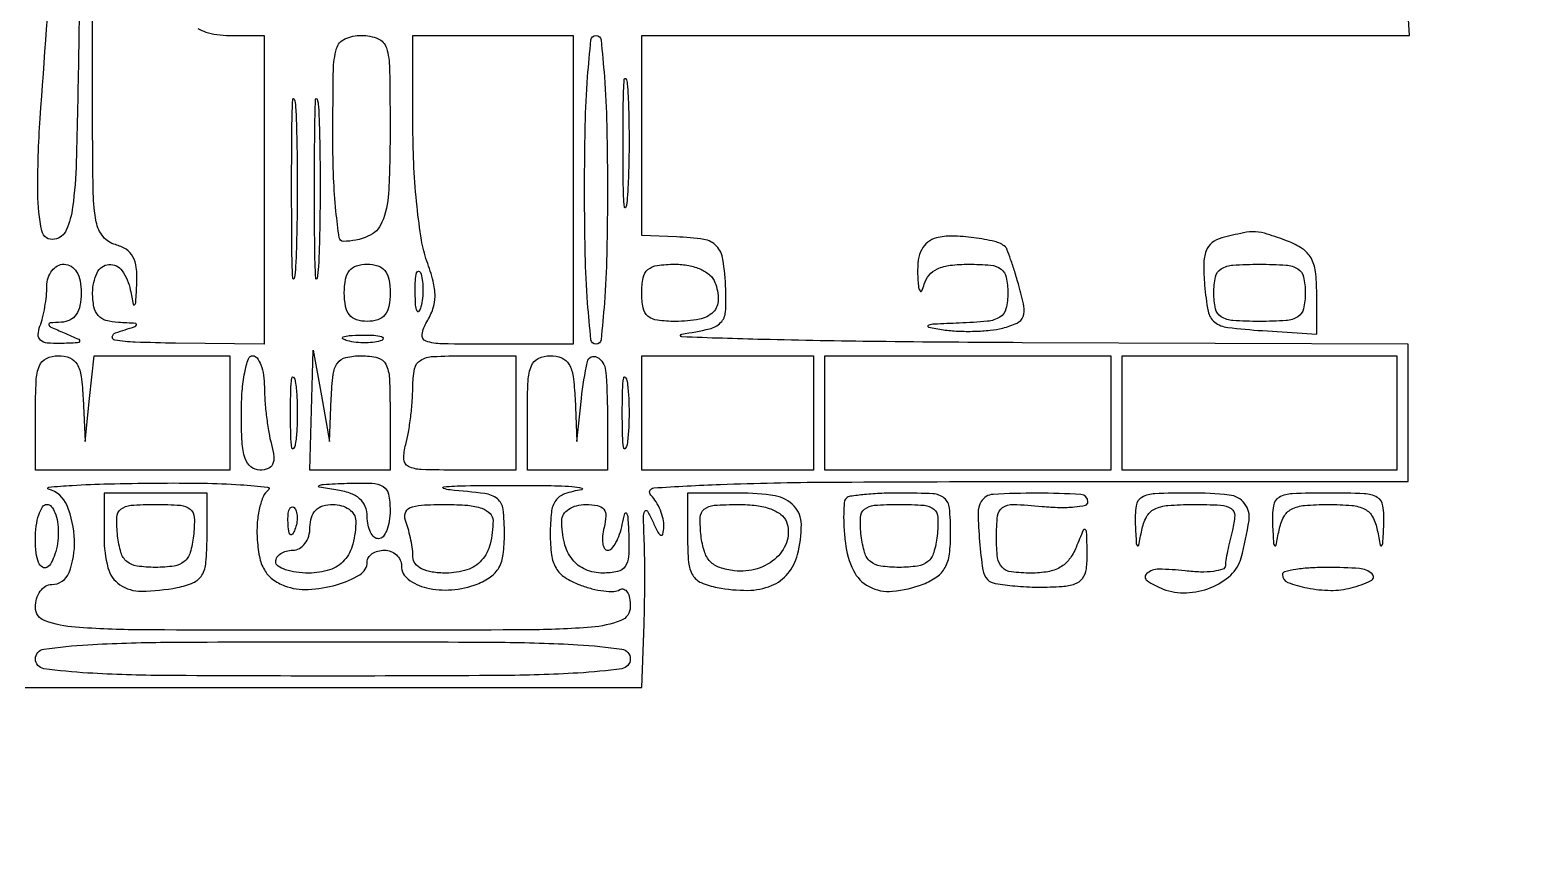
# Model space of a CAD drawing. Extents: x 23 to 255, y 40 to 184.
# Drawn here: x 50.55 to 61.53, y 95.82 to 101.82 of the extents above; entities that cross this region are included whole.
import ezdxf

# ---------------------------------------------------------------- set-up
doc = ezdxf.new("R2010")
doc.units = 0
doc.header["$MEASUREMENT"] = 0

msp = doc.modelspace()

# ---------------------------------------------------------------- linework, layer by layer
for points in [[(207.919475, 175.632891, 0.000007), (191.762556, 175.634099, 0.00002), (173.0434, 175.634494, 0.000013), (151.49745, 175.633531)], [(96.591991, 78.0858, -0.000015), (96.570667, 70.513747, -0.41338)], [(50.515929, 96.9516), (52.795264, 96.9516), (55.0746, 96.9516), (55.089802, 97.35345, 0.004916), (55.094714, 97.528946, 0.003575), (55.096862, 97.724236, 0.003612), (55.096237, 97.909562, 0.007912), (55.092488, 98.0514, -0.005349), (55.087449, 98.211112, -0.121722), (55.097455, 98.255566, -0.599423), (55.116432, 98.256082, -0.023992), (55.15594, 98.1783, 0.012263), (55.193359, 98.100146, 0.167717), (55.215707, 98.078589, 0.485979), (55.231331, 98.086519, 0.037785), (55.237854, 98.14023, 0.067133), (55.232726, 98.19786, 0.041767), (55.212232, 98.262662, 0.041251), (55.180705, 98.324384, 0.057739), (55.14228, 98.37288, -0.643788), (55.162678, 98.427304, -0.007827), (55.655873, 98.45325, -0.007762), (56.446899, 98.470167, -0.001465), (57.89178, 98.4744), (60.7428, 98.4744), (60.7428, 98.982), (60.7428, 99.4896), (57.88755, 99.501605, -0.001737), (56.814971, 99.509841, -0.003513), (55.970435, 99.525196, -0.003307), (55.371871, 99.544248, -0.909562), (55.3707, 99.565055, 0.01788), (55.575451, 99.603717, 0.14449), (55.658041, 99.649847, 0.177148), (55.693739, 99.728981, 0.029963), (55.695964, 99.897536, 0.023765), (55.67519, 100.117349, 0.155043), (55.627587, 100.216049, 0.167277), (55.53369, 100.265207, 0.028802), (55.330656, 100.284187), (55.074986, 100.2933), (55.074793, 101.03355), (55.0746, 101.7738), (57.913335, 101.7738), (60.752071, 101.7738), (60.726285, 102.17565)], [(51.792929, 101.825891, 0.06271), (51.849754, 101.798651, 0.048861), (51.931773, 101.779956, 0.031626), (52.029, 101.7738), (52.2828, 101.7738), (52.2828, 100.6317), (52.2828, 99.4896), (51.62715, 99.498033, -0.005402), (51.329414, 99.50508, -0.033855), (51.178082, 99.520593, -0.400343), (51.159409, 99.545707, -0.292599), (51.183, 99.5742, 0.001977), (51.32563, 99.620501, 0.25058), (51.338145, 99.633618, 0.47836), (51.33074, 99.643957, 0.003158), (51.20415, 99.650367, -0.060212), (51.112349, 99.665611, -0.144122), (51.054828, 99.702569, -0.132085), (51.023521, 99.767252, -0.047065), (51.0138, 99.8703, -0.108665), (51.046424, 100.018639, -0.271944), (51.134154, 100.079537, -0.264424), (51.23235, 100.033156, -0.105952), (51.292495, 99.89145, 0.00484), (51.313966, 99.78551, 0.601894), (51.324407, 99.782535, 0.178625), (51.33336, 99.803068, 0.002453), (51.340679, 99.94167, 0.040244), (51.336917, 100.057073, 0.098462), (51.311162, 100.13766, 0.121803), (51.260817, 100.191916, 0.081324), (51.183, 100.226487, -0.160165), (51.091024, 100.285884, -0.123086), (51.040349, 100.394989, -0.043017), (51.01828, 100.60664, -0.004478), (51.0138, 101.106867), (51.0138, 101.943)]]:
    msp.add_lwpolyline(points, format="xyb")
for points in [[(50.910273, 101.641519, -0.002535), (50.892289, 100.839912, -0.025192), (50.866132, 100.504709, -0.071064), (50.81907, 100.334754, -0.247119), (50.732872, 100.265867, -0.409404), (50.637197, 100.329576, -0.050454), (50.608086, 100.604924, -0.018474), (50.626058, 101.158827, -0.001843), (50.722879, 102.48164, -0.022367), (50.790401, 103.034747, -0.823626), (50.859332, 103.036584, -0.051772), (50.912526, 102.580116, -0.007481)], [(53.2134, 101.063751, -0.012055), (53.202333, 100.604806, -0.088618), (53.153581, 100.391792, -0.193968), (53.050016, 100.288133, -0.10101), (52.868081, 100.251, -0.373688), (52.837146, 100.277873, -0.009661), (52.813219, 100.474661, -0.015848), (52.795989, 100.720469, -0.009572), (52.7904, 101.0124, -0.003707), (52.794123, 101.51454, -0.064117), (52.817425, 101.67651, -0.224677), (52.879161, 101.747907, -0.104331), (53.0019, 101.7738, -0.097846), (53.124541, 101.749568, -0.22655), (53.18595, 101.681645, -0.068338), (53.209548, 101.528649, -0.004143)], [(54.567, 100.6317), (54.567, 99.4896), (53.974083, 99.4896, -0.004142), (53.596118, 99.492731, -0.077678), (53.479339, 99.512971, -0.367439), (53.449624, 99.562555, -0.09879), (53.484709, 99.655398, 0.057919), (53.530394, 99.751805, 0.081489), (53.545922, 99.845514, 0.064002), (53.531989, 99.955305, 0.023232), (53.485425, 100.105554, -0.047553), (53.445683, 100.25995, -0.012993), (53.412805, 100.509641, -0.013016), (53.390156, 100.796089, -0.013219), (53.3826, 101.081856), (53.3826, 101.7738), (53.9748, 101.7738), (54.567, 101.7738)], [(54.8208, 100.6317, -0.00564), (54.815428, 100.155468, -0.012845), (54.798083, 99.796275, -0.007812), (54.773563, 99.523226, -0.383731), (54.7362, 99.4896, -0.383731), (54.698837, 99.523226, -0.007812), (54.674317, 99.796275, -0.012845), (54.656972, 100.155468, -0.00564), (54.6516, 100.6317, -0.00564), (54.656972, 101.107932, -0.012845), (54.674317, 101.467125, -0.007812), (54.698837, 101.740174, -0.383731), (54.7362, 101.7738, -0.383731), (54.773563, 101.740174, -0.007812), (54.798083, 101.467125, -0.012845), (54.815428, 101.107932, -0.00564)], [(54.967869, 100.571086, -0.048634), (54.956392, 100.502926, -0.841704), (54.945738, 100.503915, -0.016608), (54.938269, 100.667064, -0.003015), (54.936299, 100.9701, -0.003152), (54.93807, 101.273857, -0.014373), (54.945289, 101.450377, -0.736116), (54.956128, 101.452938, -0.11419), (54.967469, 101.417086, -0.012749), (54.977364, 101.232158, -0.006873), (54.980609, 101.00398, -0.00684), (54.977535, 100.771243, -0.010684)], [(52.514891, 100.064351, -0.036599), (52.504158, 99.975766, -0.884121), (52.494147, 99.976476, -0.010914), (52.487187, 100.207316, -0.002028), (52.48538, 100.6317, -0.002097), (52.487076, 101.05682, -0.009805), (52.493879, 101.301524, -0.825028), (52.504025, 101.302993, -0.070857), (52.514651, 101.248751, -0.008346), (52.523886, 100.987072, -0.004596), (52.526895, 100.666802, -0.00458), (52.523983, 100.341811, -0.007321)], [(52.684091, 100.064351, -0.036599), (52.673358, 99.975766, -0.884121), (52.663347, 99.976476, -0.010914), (52.656387, 100.207316, -0.002028), (52.65458, 100.6317, -0.002097), (52.656276, 101.05682, -0.009805), (52.663079, 101.301524, -0.825028), (52.673225, 101.302993, -0.070857), (52.683851, 101.248751, -0.008346), (52.693086, 100.987072, -0.004596), (52.696095, 100.666802, -0.00458), (52.693183, 100.341811, -0.007321)], [(59.363367, 100.276381, 0.104979), (59.290788, 100.240166, 0.138553), (59.247832, 100.180429, 0.085423), (59.230497, 100.083876, 0.022581), (59.236467, 99.926645, 0.025976), (59.262709, 99.733499, 0.181452), (59.311288, 99.653547, 0.138279), (59.407426, 99.613916, 0.013027), (59.66415, 99.590715), (60.066, 99.564929), (60.066, 99.867759, 0.029604), (60.056495, 100.02816, 0.098949), (60.023932, 100.127877, 0.120016), (59.959628, 100.196655, 0.054253), (59.848993, 100.253094, 0.013165), (59.700033, 100.305283, 0.065782), (59.613136, 100.321032, 0.06363), (59.523849, 100.313948, 0.011845)], [(57.25305, 100.276313, 0.10397), (57.189537, 100.245109, 0.106609), (57.144638, 100.191206, 0.085935), (57.119675, 100.113455, 0.045662), (57.114814, 100.012147, 0.010214), (57.120776, 99.918728, 0.118014), (57.132215, 99.884106, 0.602931), (57.146292, 99.885071, 0.040433), (57.163317, 99.93375, -0.115727), (57.19872, 100.000762, -0.108169), (57.26101, 100.047026, -0.075773), (57.356246, 100.073596, -0.030212), (57.491903, 100.0818, -0.022443), (57.653799, 100.074529, -0.135963), (57.73166, 100.04522, -0.187036), (57.770225, 99.985147, -0.050268), (57.7818, 99.8703, -0.058928), (57.767905, 99.752809, -0.19695), (57.723427, 99.691079, -0.11599), (57.631101, 99.659809, -0.015096), (57.42225, 99.646124, 0.002987), (57.239073, 99.638571, 0.087654), (57.193698, 99.628326, 0.742582), (57.194972, 99.61608, 0.010415), (57.305572, 99.597218, 0.02613), (57.412828, 99.586908, 0.018197), (57.534481, 99.586033, 0.018406), (57.651566, 99.593772, 0.035789), (57.743782, 99.610015, 0.045552), (57.849703, 99.64712, 0.197499), (57.894309, 99.69473, 0.14142), (57.900534, 99.770588, 0.020052), (57.86307, 99.924211, 0.005818), (57.832207, 100.027283, 0.008444), (57.802381, 100.117449, 0.00485), (57.775384, 100.192325, 0.12769), (57.76326, 100.20968, 0.120063), (57.684605, 100.249442, 0.024808), (57.530788, 100.277348, 0.026933), (57.36964, 100.289621, 0.068011)], [(50.9292, 99.8703, -0.047173), (50.920304, 99.776222, -0.102661), (50.89265, 99.709546, -0.13065), (50.846002, 99.66919, -0.103678), (50.78115, 99.652854, 0.011173), (50.698955, 99.647711, 0.467319), (50.689994, 99.634935, 0.223503), (50.70484, 99.617397, 0.005675), (50.8023, 99.5742, -0.004576), (50.910559, 99.526501, -0.397458), (50.916764, 99.511406, -0.298424), (50.901383, 99.500329, -0.003582), (50.772099, 99.495546, -0.033463), (50.677831, 99.499044, -0.153287), (50.628172, 99.520521, -0.229675), (50.610936, 99.56052, -0.080614), (50.624049, 99.623419, 0.03151), (50.643749, 99.686344, 0.017174), (50.660316, 99.765599, 0.017054), (50.671676, 99.847632, 0.025883), (50.6754, 99.919519, -0.076657), (50.684961, 99.981517, -0.089645), (50.712677, 100.03413, -0.100761), (50.753905, 100.069302, -0.127041), (50.8023, 100.0818, -0.140575), (50.85475, 100.066756, -0.118484), (50.89536, 100.0254, -0.088208), (50.920856, 99.95857, -0.04716)], [(53.2134, 99.8703, -0.044917), (53.204393, 99.770238, -0.124434), (53.17533, 99.706388, -0.149477), (53.123323, 99.670861, -0.07578), (53.0442, 99.6588, -0.07578), (52.965077, 99.670861, -0.149477), (52.91307, 99.706388, -0.124434), (52.884007, 99.770238, -0.044917), (52.875, 99.8703, -0.044917), (52.884007, 99.970362, -0.124434), (52.91307, 100.034213, -0.149477), (52.965077, 100.069739, -0.07578), (53.0442, 100.0818, -0.07578), (53.123323, 100.069739, -0.149477), (53.17533, 100.034213, -0.124434), (53.204393, 99.970362, -0.044917)], [(55.615723, 99.947266, -0.089983), (55.6401, 99.81838, -0.202573), (55.602796, 99.728218, -0.150508), (55.500333, 99.674875, -0.045336), (55.323407, 99.6588, -0.031475), (55.190379, 99.667182, -0.145685), (55.120631, 99.697929, -0.170873), (55.085194, 99.758717, -0.047364), (55.0746, 99.8703, -0.047121), (55.085102, 99.981489, -0.169032), (55.120225, 100.042373, -0.146549), (55.189145, 100.073286, -0.032661), (55.319349, 100.0818, -0.045542), (55.421775, 100.072451, -0.061095), (55.510644, 100.044563, -0.072322), (55.577702, 100.001532, -0.122985)], [(59.9814, 99.8703, -0.05449), (59.968561, 99.752844, -0.201266), (59.92641, 99.693169, -0.124134), (59.839403, 99.665145, -0.016149), (59.643, 99.6588, -0.016149), (59.446597, 99.665145, -0.124134), (59.35959, 99.693169, -0.201266), (59.317439, 99.752844, -0.05449), (59.3046, 99.8703, -0.05449), (59.317439, 99.987756, -0.201266), (59.35959, 100.047431, -0.124134), (59.446597, 100.075455, -0.016149), (59.643, 100.0818, -0.016149), (59.839403, 100.075455, -0.124134), (59.92641, 100.047431, -0.201266), (59.968561, 99.987756, -0.05449)], [(53.441227, 99.76616, -0.087174), (53.426309, 99.733532, -0.597527), (53.412763, 99.735016, -0.080377), (53.402528, 99.77993, -0.012823), (53.399093, 99.8703, -0.014395), (53.400595, 99.961678, -0.052471), (53.409256, 100.018955, -0.333666), (53.422965, 100.029856, -0.31318), (53.438092, 100.01996, -0.06278), (53.451499, 99.969374, -0.030339), (53.456394, 99.902449, -0.029507), (53.453063, 99.831099, -0.037336)], [(53.15156, 99.518708, -0.06278), (53.100974, 99.505301, -0.030339), (53.034049, 99.500406, -0.029507), (52.962699, 99.503737, -0.037336), (52.89776, 99.515573, -0.087174), (52.865132, 99.530491, -0.597527), (52.866616, 99.544037, -0.080377), (52.91153, 99.554272, -0.012823), (53.0019, 99.557707, -0.014395), (53.093278, 99.556205, -0.052471), (53.150555, 99.547544, -0.333666), (53.161456, 99.533835, -0.31318)], [(52.778395, 99.08775, -0.019587), (52.792193, 99.266619, -0.125042), (52.824404, 99.350924, -0.186474), (52.886364, 99.392261, -0.054962), (53.0019, 99.405, -0.063163), (53.122019, 99.389765, -0.217022), (53.181675, 99.34155, -0.105983), (53.20809, 99.239158, -0.010324), (53.2134, 98.982), (53.2134, 98.559), (52.9173, 98.559), (52.6212, 98.559), (52.633205, 99.00315), (52.64521, 99.4473), (52.7058, 99.1089), (52.76639, 98.7705)], [(50.943422, 99.08775), (50.957643, 98.7705), (50.990828, 99.08775), (51.024014, 99.405), (51.526507, 99.405), (52.029, 99.405), (52.029, 98.982), (52.029, 98.559), (51.3099, 98.559), (50.5908, 98.559), (50.5908, 98.982, -0.011557), (50.596294, 99.219669, -0.083766), (50.62041, 99.330975, -0.189791), (50.671507, 99.385209, -0.110458), (50.76, 99.405, -0.095094), (50.845143, 99.388659, -0.168404), (50.898627, 99.342416, -0.099064), (50.929032, 99.252692, -0.021114)], [(52.283955, 99.17235, 0.017627), (52.288098, 99.069397, 0.011811), (52.299756, 98.952126, 0.011903), (52.316461, 98.83892, 0.022884), (52.336122, 98.74935, -0.035681), (52.353684, 98.658283, -0.136451), (52.345013, 98.601698, -0.199763), (52.31125, 98.570042, -0.089952), (52.250367, 98.559, -0.174586), (52.184128, 98.582856, -0.142631), (52.141588, 98.645564, -0.064967), (52.119356, 98.765714, -0.013305), (52.1136, 98.982, -0.01883), (52.119709, 99.14414, -0.03053), (52.138451, 99.280744, -0.031449), (52.165221, 99.381265, -0.322437), (52.1982, 99.405, -0.240716), (52.230736, 99.388373, -0.068296), (52.258288, 99.336659, -0.052542), (52.277343, 99.261459, -0.034566)], [(54.144, 98.982), (54.144, 98.559), (53.711133, 98.559, -0.007929), (53.443342, 98.563247, -0.108098), (53.349337, 98.586958, -0.281318), (53.315611, 98.640763, -0.068425), (53.329278, 98.74935, 0.022884), (53.348939, 98.83892, 0.011903), (53.365644, 98.952126, 0.011811), (53.377302, 99.069397, 0.017627), (53.381445, 99.17235, -0.045822), (53.394555, 99.307725, -0.211958), (53.438295, 99.370861, -0.125016), (53.530442, 99.39921, -0.01243), (53.7633, 99.405), (54.144, 99.405)], [(54.581222, 99.08775), (54.595443, 98.7705), (54.628628, 99.08775, -0.027984), (54.673014, 99.362477, -0.500981), (54.742982, 99.39421, -0.25061), (54.807401, 99.295159, -0.021383), (54.8208, 98.982), (54.8208, 98.559), (54.5247, 98.559), (54.2286, 98.559), (54.2286, 98.982, -0.011557), (54.234094, 99.219669, -0.083766), (54.25821, 99.330975, -0.189791), (54.309307, 99.385209, -0.110458), (54.3978, 99.405, -0.095094), (54.482943, 99.388659, -0.168404), (54.536427, 99.342416, -0.099064), (54.566832, 99.252692, -0.021114)], [(52.512595, 98.74935, -0.124239), (52.499721, 98.71869, -0.664672), (52.487704, 98.721723, -0.03126), (52.479464, 98.815286, -0.006336), (52.477352, 98.982, -0.006336), (52.479464, 99.148714, -0.03126), (52.487704, 99.242277, -0.664672), (52.499721, 99.24531, -0.124239), (52.512595, 99.21465, -0.023547), (52.523573, 99.108712, -0.014044), (52.527133, 98.982, -0.014044), (52.523573, 98.855288, -0.023547)], [(54.965995, 98.74935, -0.124239), (54.953121, 98.71869, -0.664672), (54.941104, 98.721723, -0.03126), (54.932864, 98.815286, -0.006336), (54.930752, 98.982, -0.006336), (54.932864, 99.148714, -0.03126), (54.941104, 99.242277, -0.664672), (54.953121, 99.24531, -0.124239), (54.965995, 99.21465, -0.023547), (54.976973, 99.108712, -0.014044), (54.980533, 98.982, -0.014044), (54.976973, 98.855288, -0.023547)], [(52.312622, 98.409655, 0.151344), (52.276182, 98.366471, 0.042191), (52.248351, 98.281394, 0.038479), (52.231706, 98.174801, 0.032212), (52.230151, 98.060303, 0.034878), (52.247143, 97.920033, 0.082187), (52.283599, 97.821475, 0.101057), (52.344168, 97.752377, 0.073968), (52.433823, 97.703168, 0.100841), (52.607905, 97.676268, 0.058681), (52.817218, 97.711105, 0.062674), (52.990303, 97.785785, 0.265561), (53.0442, 97.880106, -0.144811), (53.05398, 97.913166, -0.099378), (53.081477, 97.941334, -0.083591), (53.122591, 97.960316, -0.066536), (53.1711, 97.9668, -0.091072), (53.219546, 97.957902, -0.095711), (53.260723, 97.932422, -0.099577), (53.288277, 97.894418, -0.10762), (53.298, 97.849767, 0.237258), (53.347074, 97.75217, 0.101565), (53.483017, 97.688741, 0.078326), (53.669037, 97.674241, 0.071316), (53.856979, 97.716452, 0.061905), (53.9572, 97.769519, 0.11555), (54.018121, 97.837582, 0.093858), (54.049887, 97.935787, 0.031429), (54.0594, 98.086971, 0.028182), (54.049096, 98.269644, 0.196905), (54.007015, 98.346392, 0.139359), (53.914915, 98.385711, 0.011968), (53.65755, 98.412216, -0.078277), (53.608088, 98.424054, -0.786324), (53.60983, 98.43535, -0.017047), (53.77127, 98.443584, -0.003417), (54.0594, 98.446475, -0.003944), (54.353442, 98.445097, -0.011144), (54.558672, 98.43794, -0.049391), (54.631115, 98.426557, -0.815589), (54.63045, 98.413805, 0.044603), (54.504324, 98.383008, 0.157523), (54.438316, 98.333747, 0.129025), (54.406266, 98.248746, 0.02599), (54.3978, 98.085987, 0.031922), (54.407632, 97.932151, 0.100167), (54.44076, 97.834577, 0.117651), (54.505656, 97.766463, 0.053061), (54.616399, 97.710301, 0.028405), (54.705772, 97.682014, 0.032853), (54.793551, 97.665674, 0.034828), (54.868289, 97.662028, 0.133964), (54.912499, 97.675088, -0.226399), (54.941786, 97.678271, -0.172531), (54.967234, 97.657746, -0.094455), (54.984478, 97.612217, -0.043451), (54.99, 97.548793, -0.311608), (54.9192, 97.446219, -0.070989), (54.701781, 97.397425, -0.018669), (54.229931, 97.37774, -0.001091), (52.7904, 97.3746, -0.001129), (51.367975, 97.377813, -0.018066), (50.8869, 97.397377, -0.064339), (50.661624, 97.444281, -0.319507), (50.5908, 97.5438, -0.06962), (50.599848, 97.608467, -0.085606), (50.626255, 97.663297, -0.100057), (50.66547, 97.699957, -0.138952), (50.711497, 97.713, 0.311268), (50.839492, 97.80123, 0.09976), (50.879454, 98.041389, 0.088898), (50.82453, 98.297435, 0.234773), (50.687542, 98.417818, -0.834452), (50.68873, 98.432681, -0.01071), (50.862707, 98.446419, -0.008209), (51.131319, 98.45743, -0.003849), (51.4791, 98.463291, -0.006183), (51.8295, 98.462165, -0.012171), (52.107819, 98.451049, -0.011292), (52.306989, 98.433709, -0.70739)], [(53.2134, 98.2629, -0.038131), (53.207214, 98.181908, -0.057076), (53.188549, 98.113528, -0.074992), (53.161196, 98.066868, -0.226478), (53.1288, 98.0514, -0.18582), (53.096502, 98.063833, -0.089892), (53.069051, 98.099452, -0.069733), (53.050443, 98.152384, -0.049744), (53.0442, 98.214981, 0.095667), (53.029648, 98.290341, 0.121119), (52.988413, 98.347787, 0.096089), (52.916817, 98.388361, 0.043437), (52.81155, 98.413805, -0.005737), (52.689859, 98.43367, -0.703743), (52.687976, 98.444572, -0.117172), (52.720207, 98.453913, -0.002217), (52.89615, 98.461724, -0.017296), (53.080125, 98.462708, -0.13343), (53.161793, 98.437933, -0.205592), (53.201617, 98.380396, -0.050017)], [(51.0984, 98.061267, 0.063069), (51.12673, 97.837563, 0.181629), (51.215024, 97.711579, 0.155418), (51.375365, 97.663416, 0.043106), (51.63988, 97.690685, 0.053646), (51.758572, 97.72689, 0.159314), (51.821786, 97.782247, 0.113456), (51.852082, 97.876941, 0.020927), (51.8598, 98.061262), (51.8598, 98.3898), (51.4791, 98.3898), (51.0984, 98.3898)], [(55.413, 98.061262, 0.020927), (55.420718, 97.876941, 0.113456), (55.451014, 97.782247, 0.159314), (55.514228, 97.72689, 0.053646), (55.63292, 97.690685, 0.048557), (55.858353, 97.669921, 0.096369), (56.033648, 97.704969, 0.122695), (56.155933, 97.794814, 0.112236), (56.226749, 97.93442, 0.060113), (56.254884, 98.156845, 0.193082), (56.20113, 98.293115, 0.163876), (56.060029, 98.368147, 0.040991), (55.796355, 98.3898), (55.413, 98.3898)], [(56.585886, 98.350086, 0.177604), (56.571983, 98.320077, 0.01624), (56.567817, 98.236555, 0.019416), (56.570025, 98.133728, 0.013981), (56.580145, 98.019367, 0.084298), (56.639136, 97.81758, 0.159892), (56.75572, 97.697281, 0.14623), (56.929272, 97.663259, 0.066723), (57.156379, 97.716452, 0.062144), (57.256992, 97.769789, 0.11663), (57.317834, 97.838185, 0.093575), (57.349413, 97.937384, 0.030406), (57.3588, 98.091606, 0.023116), (57.350115, 98.279362, 0.201536), (57.311648, 98.351447, 0.158915), (57.22815, 98.383608, 0.013118), (56.9922, 98.3898, 0.010077), (56.848869, 98.386911, 0.014283), (56.721623, 98.378134, 0.010295), (56.617394, 98.365775, 0.163121)], [(57.584083, 98.32635, 0.143317), (57.561327, 98.241054, 0.014881), (57.572595, 98.031549, 0.014074), (57.596035, 97.822468, 0.162819), (57.632346, 97.749654, 0.15704), (57.689071, 97.720563, 0.017946), (57.833531, 97.7022, 0.021116), (58.005605, 97.693878, 0.019103), (58.18365, 97.699596, 0.061257), (58.277632, 97.71793, 0.153977), (58.333776, 97.758061, 0.1296), (58.362409, 97.828338, 0.038063), (58.368638, 97.94565, 0.002527), (58.364242, 98.102033, 0.271587), (58.353347, 98.119275, 0.437793), (58.338467, 98.11387, 0.003715), (58.286764, 97.98795, -0.067519), (58.236392, 97.899364, -0.100259), (58.169443, 97.840752, -0.087983), (58.078205, 97.808094, -0.042079), (57.953726, 97.7976, -0.030169), (57.8078, 97.806413, -0.170788), (57.739004, 97.840408, -0.16655), (57.705701, 97.910517, -0.028356), (57.6972, 98.060286, -0.027082), (57.705928, 98.221303, -0.219609), (57.742998, 98.283054, -0.161279), (57.821281, 98.305393, -0.013315), (58.0356, 98.2907, 0.018125), (58.165337, 98.283059, 0.030261), (58.274595, 98.287204, 0.031602), (58.35503, 98.300317, 0.349806), (58.374, 98.324114, 0.397754), (58.322301, 98.378822, 0.013424), (57.998204, 98.388442, 0.014648), (57.673203, 98.37984, 0.247269)], [(58.723921, 98.15715, 0.002047), (58.731413, 98.017447, 0.200802), (58.739929, 97.999995, 0.574721), (58.749779, 98.00329, 0.00362), (58.772105, 98.11485, -0.075589), (58.807092, 98.21339, -0.154549), (58.86526, 98.270027, -0.097109), (58.965411, 98.297937, -0.019545), (59.151151, 98.3052, -0.011981), (59.355284, 98.300308, -0.133475), (59.432035, 98.275443, -0.2651), (59.459149, 98.222569, -0.054402), (59.442522, 98.11485, 0.008064), (59.42291, 98.036642, 0.008453), (59.406156, 97.959058, 0.008178), (59.393931, 97.891656, 0.03681), (59.390355, 97.851794, -0.321564), (59.371122, 97.825861, -0.045738), (59.30256, 97.8106, -0.038039), (59.206686, 97.805652, -0.022938), (59.0931, 97.813657, 0.026484), (58.898691, 97.825972, 0.176634), (58.808709, 97.794207, 0.499422), (58.811013, 97.742572, 0.058424), (58.930623, 97.679827, 0.10203), (59.10187, 97.651655, 0.085315), (59.282353, 97.690222, 0.090984), (59.42978, 97.783106, 0.142209), (59.506952, 97.910515, 0.027041), (59.565097, 98.186011, 0.206195), (59.532706, 98.311421, 0.204143), (59.419072, 98.374773, 0.026467), (59.1354, 98.3898, 0.009429), (58.868431, 98.384765, 0.119786), (58.772552, 98.357594, 0.233472), (58.730087, 98.295185, 0.047093)], [(59.739121, 98.15715, 0.002047), (59.746613, 98.017447, 0.200802), (59.755129, 97.999995, 0.574721), (59.764979, 98.00329, 0.00362), (59.787305, 98.11485, -0.073976), (59.821659, 98.212602, -0.151781), (59.878579, 98.269351, -0.099469), (59.975438, 98.297658, -0.021517), (60.1506, 98.3052, -0.021517), (60.325762, 98.297658, -0.099469), (60.422621, 98.269351, -0.151781), (60.479541, 98.212602, -0.073976), (60.513895, 98.11485, 0.00362), (60.536221, 98.00329, 0.574721), (60.546071, 97.999995, 0.200802), (60.554587, 98.017447, 0.002047), (60.562079, 98.15715, 0.047093), (60.555913, 98.295185, 0.233472), (60.513448, 98.357594, 0.119786), (60.417569, 98.384765, 0.009429), (60.1506, 98.3898, 0.009429), (59.883631, 98.384765, 0.119786), (59.787752, 98.357594, 0.233472), (59.745287, 98.295185, 0.047093)], [(50.76, 98.098693, -0.037634), (50.753753, 98.015812, -0.041396), (50.735149, 97.937488, -0.045439), (50.707929, 97.874304, -0.130646), (50.6754, 97.8399, -0.297719), (50.642256, 97.840734, -0.145541), (50.614591, 97.875095, -0.069343), (50.596413, 97.946183, -0.027979), (50.5908, 98.046407, -0.031003), (50.596953, 98.14555, -0.048032), (50.615651, 98.22918, -0.061379), (50.642877, 98.287229, -0.257909), (50.6754, 98.3052, -0.222681), (50.707784, 98.290025, -0.076538), (50.735149, 98.244539, -0.058208), (50.75381, 98.177769, -0.039081)], [(51.759669, 98.07255, -0.042092), (51.73484, 97.949234, -0.150028), (51.691165, 97.882668, -0.139442), (51.615555, 97.849337, -0.034539), (51.4791, 97.8399, -0.034539), (51.342645, 97.849337, -0.139442), (51.267035, 97.882668, -0.150028), (51.22336, 97.949234, -0.042092), (51.198531, 98.07255, -0.035324), (51.19256, 98.208347, -0.216233), (51.222481, 98.269882, -0.157418), (51.295307, 98.298972, -0.016939), (51.4791, 98.3052, -0.016939), (51.662893, 98.298972, -0.157418), (51.735719, 98.269882, -0.216233), (51.76564, 98.208347, -0.035324)], [(52.9596, 98.185219, -0.060517), (52.938595, 98.012311, -0.122871), (52.87499, 97.891991, -0.133345), (52.766482, 97.821694, -0.077589), (52.612149, 97.7976, -0.032824), (52.518396, 97.803761, -0.050432), (52.439295, 97.822451, -0.065191), (52.384676, 97.849717, -0.249384), (52.3674, 97.8822, -0.148195), (52.377177, 97.914463, -0.098894), (52.404677, 97.941949, -0.082425), (52.445786, 97.960481, -0.064853), (52.4943, 97.9668, 0.130775), (52.543009, 97.979761, 0.10214), (52.584187, 98.01615, 0.08892), (52.611736, 98.070908, 0.072314), (52.6212, 98.136, -0.072254), (52.631931, 98.209869, -0.124864), (52.6635, 98.2629, -0.124864), (52.716531, 98.294469, -0.072254), (52.7904, 98.3052, -0.069187), (52.855069, 98.296208, -0.085333), (52.909898, 98.269956, -0.099977), (52.946557, 98.230972, -0.139749)], [(52.509791, 98.120137, -0.054073), (52.491048, 98.084887, -0.470617), (52.47563, 98.083428, -0.168741), (52.463674, 98.108111, -0.018894), (52.458679, 98.17125, -0.028489), (52.459609, 98.230147, -0.077125), (52.468976, 98.270754, -0.208169), (52.484597, 98.286197, -0.296942), (52.503113, 98.282287, -0.126455), (52.519461, 98.254629, -0.060344), (52.526158, 98.213572, -0.05415), (52.522992, 98.166403, -0.051402)], [(53.9748, 98.185219, -0.060517), (53.953795, 98.012311, -0.122871), (53.89019, 97.891991, -0.133345), (53.781682, 97.821694, -0.077589), (53.627349, 97.7976, -0.036766), (53.523742, 97.805229, -0.077353), (53.446894, 97.829118, -0.114073), (53.399795, 97.867436, -0.166688), (53.3826, 97.917581, 0.032815), (53.37895, 97.973137, 0.017107), (53.367516, 98.041627, 0.016939), (53.350922, 98.111391, 0.024761), (53.331249, 98.171381, -0.138026), (53.325167, 98.237239, -0.245804), (53.357888, 98.27903, -0.092826), (53.444851, 98.300251, -0.013557), (53.627349, 98.3052, -0.020122), (53.787312, 98.29876, -0.063089), (53.892402, 98.276747, -0.114377), (53.952617, 98.238973, -0.19823)], [(54.796287, 98.136, 0.037665), (54.784455, 98.071157, 0.0653), (54.785834, 98.016503, 0.099086), (54.799303, 97.979965, 0.260702), (54.822836, 97.9668, 0.210675), (54.852594, 97.979921, 0.056638), (54.883605, 98.022715, 0.047145), (54.911072, 98.084267, 0.033816), (54.930295, 98.15715, -0.014773), (54.948659, 98.239338, -0.674817), (54.961205, 98.241032, -0.114822), (54.97165, 98.205912, -0.004641), (54.978479, 98.07255, -0.023684), (54.977647, 97.92081, -0.139424), (54.952124, 97.846271, -0.191242), (54.895812, 97.808899, -0.052044), (54.787551, 97.7976, -0.101036), (54.658442, 97.823958, -0.125936), (54.561543, 97.898132, -0.1075), (54.502182, 98.020165, -0.059711), (54.4824, 98.185219, -0.147494), (54.496197, 98.230974, -0.099), (54.535001, 98.269956, -0.082666), (54.59301, 98.296236, -0.065196), (54.661467, 98.3052, -0.047795), (54.747449, 98.296962, -0.178606), (54.793141, 98.269292, -0.183395), (54.809212, 98.219127, -0.050807)], [(56.14422, 98.177223, -0.164422), (56.149797, 98.039513, -0.133394), (56.072042, 97.912881, -0.114986), (55.929211, 97.829972, -0.10354), (55.758641, 97.814473, -0.053549), (55.650744, 97.838909, -0.120739), (55.580623, 97.883858, -0.115433), (55.537346, 97.957618, -0.046582), (55.513131, 98.07255, -0.035138), (55.507117, 98.208176, -0.215061), (55.536828, 98.269744, -0.158382), (55.609151, 98.298914, -0.017305), (55.790736, 98.3052, -0.0309), (55.923049, 98.297015, -0.05601), (56.02838, 98.271745, -0.073876), (56.103328, 98.231301, -0.141446)], [(57.258669, 98.07255, -0.042092), (57.23384, 97.949234, -0.150028), (57.190165, 97.882668, -0.139442), (57.114555, 97.849337, -0.034539), (56.9781, 97.8399, -0.034539), (56.841645, 97.849337, -0.139442), (56.766035, 97.882668, -0.150028), (56.72236, 97.949234, -0.042092), (56.697531, 98.07255, -0.035324), (56.69156, 98.208347, -0.216233), (56.721481, 98.269882, -0.157418), (56.794307, 98.298972, -0.016939), (56.9781, 98.3052, -0.016939), (57.161893, 98.298972, -0.157418), (57.234719, 98.269882, -0.216233), (57.26464, 98.208347, -0.035324)], [(59.8122, 97.786317, 0.31009), (59.851611, 97.72888, 0.044442), (59.996182, 97.68743, 0.044861), (60.169084, 97.669954, 0.066812), (60.3198, 97.688487, 0.044853), (60.467813, 97.74175, 0.538714), (60.475213, 97.791575, 0.16518), (60.382179, 97.831192, 0.018795), (60.1506, 97.8399, 0.014882), (60.02087, 97.836038, 0.024383), (59.911605, 97.82416, 0.02139), (59.828675, 97.807365, 0.34482)], [(54.99, 97.1631, -0.373972), (54.927004, 97.090654, -0.020426), (54.60225, 97.05857, -0.012793), (54.029171, 97.0402, -0.001615), (52.7904, 97.0362, -0.001615), (51.551629, 97.0402, -0.012793), (50.97855, 97.05857, -0.020426), (50.653796, 97.090654, -0.373972), (50.5908, 97.1631, -0.373972), (50.653796, 97.235546, -0.020426), (50.97855, 97.26763, -0.012793), (51.551629, 97.286, -0.001615), (52.7904, 97.29, -0.001615), (54.029171, 97.286, -0.012793), (54.60225, 97.26763, -0.020426), (54.927004, 97.235546, -0.373972)]]:
    msp.add_lwpolyline(points, format="xyb", close=True)
for points in [[(56.3436, 98.982), (56.3436, 98.559), (55.7091, 98.559), (55.0746, 98.559), (55.0746, 98.982), (55.0746, 99.405), (55.7091, 99.405), (56.3436, 99.405)], [(58.5432, 98.982), (58.5432, 98.559), (57.4857, 98.559), (56.4282, 98.559), (56.4282, 98.982), (56.4282, 99.405), (57.4857, 99.405), (58.5432, 99.405)], [(60.6582, 98.982), (60.6582, 98.559), (59.643, 98.559), (58.6278, 98.559), (58.6278, 98.982), (58.6278, 99.405), (59.643, 99.405), (60.6582, 99.405)]]:
    msp.add_lwpolyline(points, close=True)

doc.saveas('drawing.dxf')
